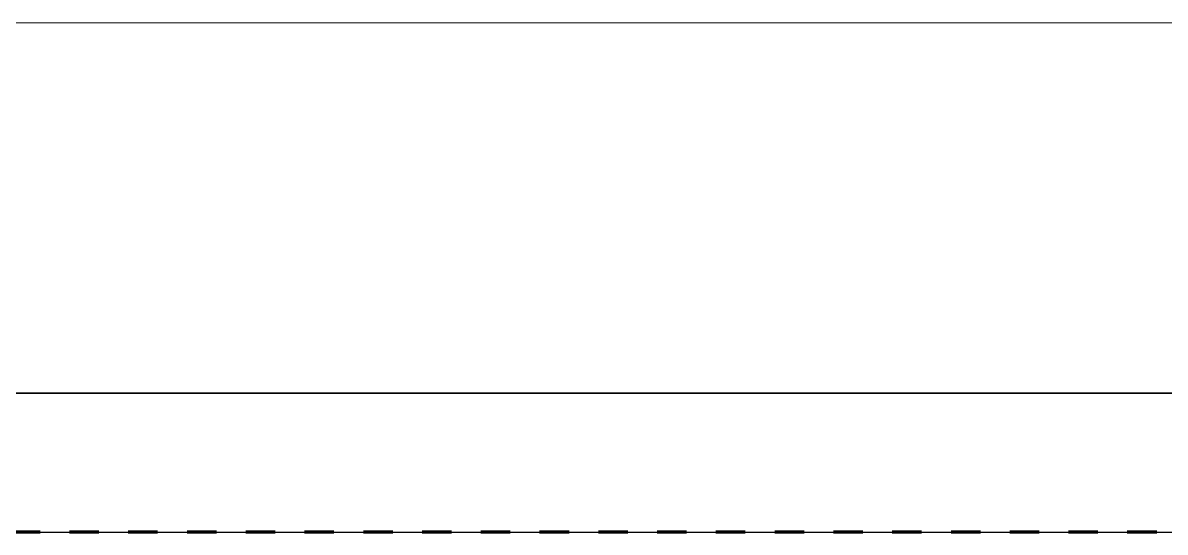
# Model space of a CAD drawing. Header units: millimetres. Extents: x -5300 to 98858, y -5196 to 93886.
# Drawn here: x 11304.8 to 11428.2, y 46335 to 46390 of the extents above; entities that cross this region are included whole.
import ezdxf

# ---------------------------------------------------------------- set-up
doc = ezdxf.new("R2010")
doc.units = ezdxf.units.MM
doc.linetypes.add('Штрих', pattern=[6.35, 3.175, -3.175])
doc.linetypes.add('Штрих_2_', pattern=[6.35, 3.175, -3.175])
for name, color, linetype, lineweight, true_color in [('_Разделитель помещений_', 4, 'Штрих', 70, 0x00ffff), ('Двери', 7, 'Continuous', 18, 0x7f7f7f), ('Стены', 7, 'Continuous', 18, 0x7f7f7f), ('Стены разрез', 7, 'Continuous', 50, 0x7f7f7f)]:
    doc.layers.add(name, color=color, linetype=linetype, lineweight=lineweight, true_color=true_color)

# ---------------------------------------------------------------- blocks, each defined once
blk = doc.blocks.new('СТВ_Перегородка_Кирпич 173020 - СТВ_Перегородка_Кирпич 2-247787-Подвал')
at = {"layer": 'Стены', "color": 254, "true_color": 0xd4d4d4}
blk.add_line((0, 46350), (15250, 46350), dxfattribs=at)
blk = doc.blocks.new('СТВ_Перегородка_Кирпич 173020 - СТВ_Перегородка_Кирпич 173020-247784-Подвал')
at = {"layer": 'Стены', "color": 254, "true_color": 0xd4d4d4}
for p, q in [((10420, 46350), (12120, 46350)), ((12120, 46350), (10420, 46350)), ((12120, 46335), (10420, 46335))]:
    blk.add_line(p, q, dxfattribs=at)
at = {"layer": 'Стены разрез', "color": 254, "lineweight": 25, "true_color": 0xd4d4d4}
for p, q in [((15250, 46350), (3230, 46350)), ((9750, 46350), (15250, 46350)), ((3230, 46335), (15250, 46335))]:
    blk.add_line(p, q, dxfattribs=at)
blk.add_blockref('СТВ_Перегородка_Кирпич 173020 - СТВ_Перегородка_Кирпич 2-247787-Подвал', (0, 0))
blk = doc.blocks.new('Дп-13 - Дп-13-247892-Подвал')
at = {"layer": 'Двери', "color": 254, "true_color": 0xd4d4d4}
for p, q in [((10508, 46390), (12032, 46390)), ((12032, 46390), (10508, 46390)), ((10520, 46390), (12020, 46390)), ((12020, 46390), (10520, 46390)), ((11132, 46390), (12032, 46390)), ((12032, 46390), (11132, 46390)), ((11132, 46390), (12032, 46390)), ((12032, 46390), (11132, 46390)), ((10420, 46350), (12120, 46350)), ((10420, 46350), (12120, 46350)), ((12032, 46350), (10508, 46350)), ((12032, 46350), (10508, 46350)), ((12032, 46350), (11132, 46350)), ((12032, 46350), (11132, 46350)), ((11132, 46350), (12032, 46350)), ((11132, 46350), (12032, 46350))]:
    blk.add_line(p, q, dxfattribs=at)
blk = doc.blocks.new('Дп-13 - Дп-13-247896-Подвал')
blk.add_blockref('Дп-13 - Дп-13-247892-Подвал', (0, 0))

msp = doc.modelspace()

# ---------------------------------------------------------------- linework, layer by layer
at = {"layer": '_Разделитель помещений_', "color": 131, "linetype": 'Штрих_2_', "true_color": 0xaaffff}
msp.add_line((15250, 46335), (3245, 46335), dxfattribs=at)

# ---------------------------------------------------------------- block references
at = {"layer": 'Двери', "color": 254, "true_color": 0xd4d4d4}
msp.add_blockref('Дп-13 - Дп-13-247896-Подвал', (0, 0), dxfattribs=at)
at = {"layer": 'Стены', "color": 254, "true_color": 0xd4d4d4}
msp.add_blockref('СТВ_Перегородка_Кирпич 173020 - СТВ_Перегородка_Кирпич 173020-247784-Подвал', (0, 0), dxfattribs=at)

doc.saveas('drawing.dxf')
